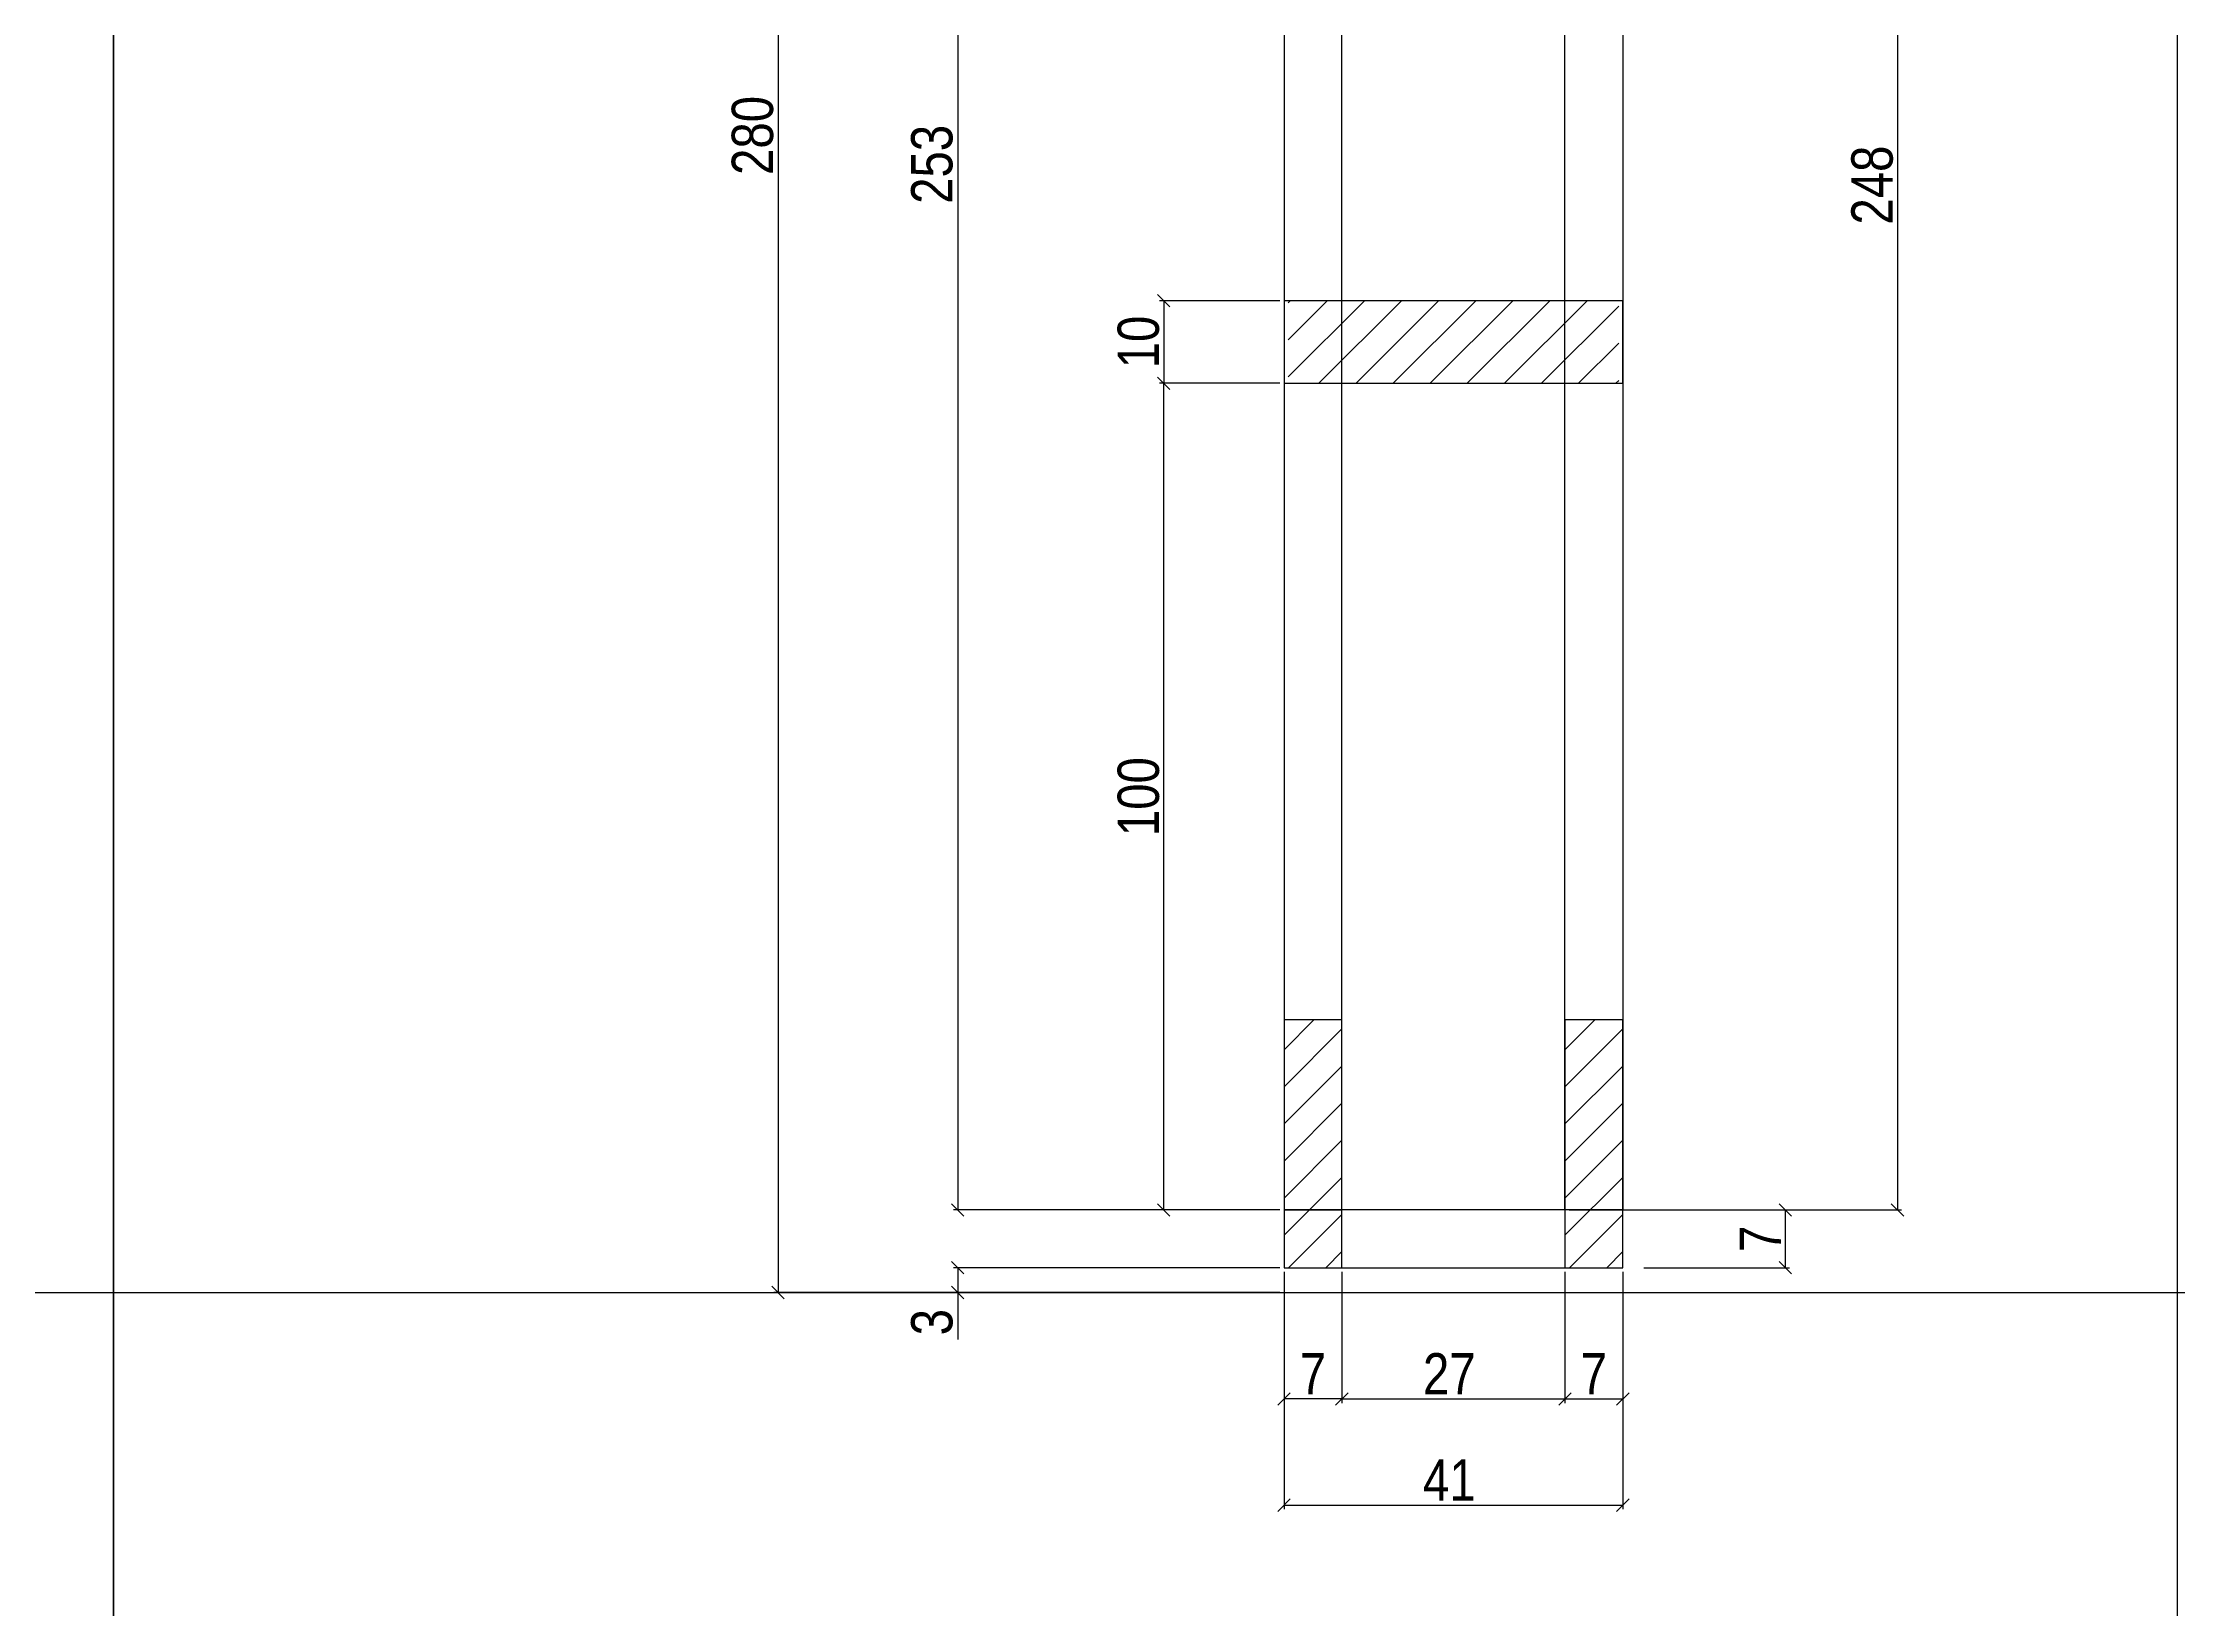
# Model space of a CAD drawing. Header units: millimetres. Extents: x 3247 to 10920, y 704 to 3817.
# Drawn here: x 5228 to 5744, y 2304 to 2683 of the extents above; entities that cross this region are included whole.
import ezdxf

# ---------------------------------------------------------------- set-up
doc = ezdxf.new("R2010")
doc.units = ezdxf.units.MM
for name, color, linetype in [('1', 1, 'Continuous'), ('COTA', 241, 'Continuous'), ('Painéis', 200, 'Continuous'), ('SARR_7x7', 40, 'Continuous'), ('VIGAS', 3, 'Continuous')]:
    doc.layers.add(name, color=color, linetype=linetype)
doc.styles.add('COTA TECNICA 2X', font='techl___.ttf', dxfattribs={"height": 10})
doc.dimstyles.new('SECAO', dxfattribs={"dimscale": 0.333333, "dimtxt": 5, "dimasz": 9, "dimexe": 3, "dimexo": 3, "dimgap": 3, "dimtad": 1, "dimdec": 1, "dimlfac": 0.5, "dimzin": 12, "dimdsep": 46, "dimtxsty": 'COTA TECNICA 2X', "dimblk1": 'OBLIQUE', "dimblk2": 'OBLIQUE', "dimsah": 1, "dimcen": 0.9, "dimclrd": 4, "dimclre": 4, "dimclrt": 240, "dimadec": 1, "dimazin": 3, "dimtfac": 1, "dimtdec": 1, "dimtmove": 0, "dimatfit": 3, "dimfxl": 1, "dimtolj": 1, "dimtzin": 12, "dimarcsym": 0})

# ---------------------------------------------------------------- blocks, each defined once
blk = doc.blocks.new('_Oblique')
at = {"layer": '1', "color": 0, "lineweight": -2}
blk.add_line((-0.5, -0.5), (0.5, 0.5), dxfattribs=at)
blk = doc.blocks.new('*D224')
at = {"layer": 'COTA', "color": 4, "lineweight": -2, "transparency": 16777216}
for p, q in [((5527.03, 2906.8), (5448.07, 2906.8)), ((5449.07, 2906.8), (5449.07, 2400.8)), ((5527.03, 2400.8), (5448.07, 2400.8))]:
    blk.add_line(p, q, dxfattribs=at)
at = {"layer": 'Defpoints', "color": 0, "transparency": 16777216}
for p in [(5528.03, 2906.8), (5449.07, 2400.8), (5528.03, 2400.8)]:
    blk.add_point(p, dxfattribs=at)
at = {"layer": 'COTA', "color": 4, "lineweight": -2, "transparency": 16777216, "xscale": 3, "yscale": 3, "zscale": 3}
for p, rotation in [((5449.07, 2906.8), 90), ((5449.07, 2400.8), 270)]:
    blk.add_blockref('_Oblique', p, dxfattribs=dict(at, rotation=rotation))
at = {"layer": 'COTA', "color": 240, "transparency": 16777216, "insert": (5442.85, 2653.8), "char_height": 10, "attachment_point": 5, "rotation": 90, "style": 'COTA TECNICA 2X'}
blk.add_mtext('\\A1;253', dxfattribs=at)
blk = doc.blocks.new('*D225')
at = {"layer": 'COTA', "color": 4, "lineweight": -2, "transparency": 16777216}
for p, q in [((5528.03, 2385.8), (5528.03, 2328.34)), ((5610.03, 2385.8), (5610.03, 2328.34)), ((5528.03, 2329.34), (5610.03, 2329.34))]:
    blk.add_line(p, q, dxfattribs=at)
at = {"layer": 'Defpoints', "color": 0, "transparency": 16777216}
for p in [(5528.03, 2386.8), (5610.03, 2386.8), (5610.03, 2329.34)]:
    blk.add_point(p, dxfattribs=at)
at = {"layer": 'COTA', "color": 4, "lineweight": -2, "transparency": 16777216, "xscale": 3, "yscale": 3, "zscale": 3, "rotation": 180}
blk.add_blockref('_Oblique', (5528.03, 2329.34), dxfattribs=at)
at = {"layer": 'COTA', "color": 4, "lineweight": -2, "transparency": 16777216, "xscale": 3, "yscale": 3, "zscale": 3}
blk.add_blockref('_Oblique', (5610.03, 2329.34), dxfattribs=at)
at = {"layer": 'COTA', "color": 240, "transparency": 16777216, "insert": (5568.03, 2335.41), "char_height": 10, "attachment_point": 5, "style": 'COTA TECNICA 2X'}
blk.add_mtext('\\A1;41', dxfattribs=at)
blk = doc.blocks.new('*D226')
at = {"layer": 'COTA', "color": 4, "lineweight": -2, "transparency": 16777216}
for p, q in [((5542.03, 2385.8), (5542.03, 2354.06)), ((5596.03, 2385.8), (5596.03, 2354.06)), ((5542.03, 2355.06), (5596.03, 2355.06))]:
    blk.add_line(p, q, dxfattribs=at)
at = {"layer": 'Defpoints', "color": 0, "transparency": 16777216}
for p in [(5542.03, 2386.8), (5596.03, 2386.8), (5596.03, 2355.06)]:
    blk.add_point(p, dxfattribs=at)
at = {"layer": 'COTA', "color": 4, "lineweight": -2, "transparency": 16777216, "xscale": 3, "yscale": 3, "zscale": 3, "rotation": 180}
blk.add_blockref('_Oblique', (5542.03, 2355.06), dxfattribs=at)
at = {"layer": 'COTA', "color": 4, "lineweight": -2, "transparency": 16777216, "xscale": 3, "yscale": 3, "zscale": 3}
blk.add_blockref('_Oblique', (5596.03, 2355.06), dxfattribs=at)
at = {"layer": 'COTA', "color": 240, "transparency": 16777216, "insert": (5568.03, 2361.13), "char_height": 10, "attachment_point": 5, "style": 'COTA TECNICA 2X'}
blk.add_mtext('\\A1;27', dxfattribs=at)
blk = doc.blocks.new('*D227')
at = {"layer": 'COTA', "color": 4, "lineweight": -2, "transparency": 16777216}
blk.add_line((5596.03, 2355.06), (5610.03, 2355.06), dxfattribs=at)
at = {"layer": 'Defpoints', "color": 0, "transparency": 16777216}
for p in [(5596.03, 2355.06), (5610.03, 2355.06), (5610.03, 2355.06)]:
    blk.add_point(p, dxfattribs=at)
at = {"layer": 'COTA', "color": 4, "lineweight": -2, "transparency": 16777216, "xscale": 3, "yscale": 3, "zscale": 3, "rotation": 180}
blk.add_blockref('_Oblique', (5596.03, 2355.06), dxfattribs=at)
at = {"layer": 'COTA', "color": 4, "lineweight": -2, "transparency": 16777216, "xscale": 3, "yscale": 3, "zscale": 3}
blk.add_blockref('_Oblique', (5610.03, 2355.06), dxfattribs=at)
at = {"layer": 'COTA', "color": 240, "transparency": 16777216, "insert": (5603.03, 2361.13), "char_height": 10, "attachment_point": 5, "style": 'COTA TECNICA 2X'}
blk.add_mtext('\\A1;7', dxfattribs=at)
blk = doc.blocks.new('*D228')
at = {"layer": 'COTA', "color": 4, "lineweight": -2, "transparency": 16777216}
blk.add_line((5542.03, 2355.06), (5528.03, 2355.06), dxfattribs=at)
at = {"layer": 'Defpoints', "color": 0, "transparency": 16777216}
for p in [(5528.03, 2355.06), (5528.03, 2355.06), (5542.03, 2355.06)]:
    blk.add_point(p, dxfattribs=at)
at = {"layer": 'COTA', "color": 4, "lineweight": -2, "transparency": 16777216, "xscale": 3, "yscale": 3, "zscale": 3, "rotation": 180}
blk.add_blockref('_Oblique', (5528.03, 2355.06), dxfattribs=at)
at = {"layer": 'COTA', "color": 4, "lineweight": -2, "transparency": 16777216, "xscale": 3, "yscale": 3, "zscale": 3}
blk.add_blockref('_Oblique', (5542.03, 2355.06), dxfattribs=at)
at = {"layer": 'COTA', "color": 240, "transparency": 16777216, "insert": (5535.03, 2361.13), "char_height": 10, "attachment_point": 5, "style": 'COTA TECNICA 2X'}
blk.add_mtext('\\A1;7', dxfattribs=at)
blk = doc.blocks.new('*D229')
at = {"layer": 'COTA', "color": 4, "lineweight": -2, "transparency": 16777216}
for p, q in [((5527.03, 2620.81), (5497.93, 2620.81)), ((5498.93, 2620.81), (5498.93, 2600.81)), ((5527.03, 2600.81), (5497.93, 2600.81))]:
    blk.add_line(p, q, dxfattribs=at)
at = {"layer": 'Defpoints', "color": 0, "transparency": 16777216}
for p in [(5528.03, 2620.81), (5498.93, 2600.81), (5528.03, 2600.81)]:
    blk.add_point(p, dxfattribs=at)
at = {"layer": 'COTA', "color": 4, "lineweight": -2, "transparency": 16777216, "xscale": 3, "yscale": 3, "zscale": 3}
for p, rotation in [((5498.93, 2620.81), 90), ((5498.93, 2600.81), 270)]:
    blk.add_blockref('_Oblique', p, dxfattribs=dict(at, rotation=rotation))
at = {"layer": 'COTA', "color": 240, "transparency": 16777216, "insert": (5492.83, 2610.81), "char_height": 10, "attachment_point": 5, "rotation": 90, "style": 'COTA TECNICA 2X'}
blk.add_mtext('\\A1;10', dxfattribs=at)
blk = doc.blocks.new('*D232')
at = {"layer": 'COTA', "color": 4, "lineweight": -2, "transparency": 16777216}
for p, q in [((5541.03, 2940.8), (5404.57, 2940.8)), ((5405.57, 2940.8), (5405.57, 2380.8)), ((5527.03, 2380.8), (5404.57, 2380.8))]:
    blk.add_line(p, q, dxfattribs=at)
at = {"layer": 'Defpoints', "color": 0, "transparency": 16777216}
for p in [(5542.03, 2940.8), (5405.57, 2380.8), (5528.03, 2380.8)]:
    blk.add_point(p, dxfattribs=at)
at = {"layer": 'COTA', "color": 4, "lineweight": -2, "transparency": 16777216, "xscale": 3, "yscale": 3, "zscale": 3}
for p, rotation in [((5405.57, 2940.8), 90), ((5405.57, 2380.8), 270)]:
    blk.add_blockref('_Oblique', p, dxfattribs=dict(at, rotation=rotation))
at = {"layer": 'COTA', "color": 240, "transparency": 16777216, "insert": (5399.44, 2660.8), "char_height": 10, "attachment_point": 5, "rotation": 90, "style": 'COTA TECNICA 2X'}
blk.add_mtext('\\A1;280', dxfattribs=at)
blk = doc.blocks.new('*D233')
at = {"layer": 'COTA', "color": 4, "lineweight": -2, "transparency": 16777216}
for p, q in [((5527.03, 2386.8), (5448.07, 2386.8)), ((5449.07, 2386.8), (5449.07, 2380.8)), ((5527.03, 2380.8), (5448.07, 2380.8)), ((5449.07, 2380.8), (5449.07, 2369.47))]:
    blk.add_line(p, q, dxfattribs=at)
at = {"layer": 'Defpoints', "color": 0, "transparency": 16777216}
for p in [(5528.03, 2386.8), (5449.07, 2380.8), (5528.03, 2380.8)]:
    blk.add_point(p, dxfattribs=at)
at = {"layer": 'COTA', "color": 4, "lineweight": -2, "transparency": 16777216, "xscale": 3, "yscale": 3, "zscale": 3}
for p, rotation in [((5449.07, 2386.8), 90), ((5449.07, 2380.8), 270)]:
    blk.add_blockref('_Oblique', p, dxfattribs=dict(at, rotation=rotation))
at = {"layer": 'COTA', "color": 240, "transparency": 16777216, "insert": (5442.85, 2373.63), "char_height": 10, "attachment_point": 5, "rotation": 90, "style": 'COTA TECNICA 2X'}
blk.add_mtext('\\A1;3', dxfattribs=at)
blk = doc.blocks.new('*D236')
at = {"layer": 'COTA', "color": 4, "lineweight": -2, "transparency": 16777216}
for p, q in [((5527.03, 2600.81), (5497.93, 2600.81)), ((5498.93, 2400.8), (5498.93, 2600.81)), ((5526.03, 2400.8), (5497.93, 2400.8))]:
    blk.add_line(p, q, dxfattribs=at)
at = {"layer": 'Defpoints', "color": 0, "transparency": 16777216}
for p in [(5498.93, 2600.81), (5528.03, 2600.81), (5527.03, 2400.8)]:
    blk.add_point(p, dxfattribs=at)
at = {"layer": 'COTA', "color": 4, "lineweight": -2, "transparency": 16777216, "xscale": 3, "yscale": 3, "zscale": 3}
for p, rotation in [((5498.93, 2600.81), 90), ((5498.93, 2400.8), 270)]:
    blk.add_blockref('_Oblique', p, dxfattribs=dict(at, rotation=rotation))
at = {"layer": 'COTA', "color": 240, "transparency": 16777216, "insert": (5492.83, 2500.8), "char_height": 10, "attachment_point": 5, "rotation": 90, "style": 'COTA TECNICA 2X'}
blk.add_mtext('\\A1;100', dxfattribs=at)
blk = doc.blocks.new('*D238')
at = {"layer": 'COTA', "color": 4, "lineweight": -2, "transparency": 16777216}
for p, q in [((5612.03, 2896.77), (5677.51, 2896.77)), ((5676.51, 2896.77), (5676.51, 2400.8)), ((5612.03, 2400.8), (5677.51, 2400.8))]:
    blk.add_line(p, q, dxfattribs=at)
at = {"layer": 'Defpoints', "color": 0, "transparency": 16777216}
for p in [(5611.03, 2896.77), (5611.03, 2400.8), (5676.51, 2400.8)]:
    blk.add_point(p, dxfattribs=at)
at = {"layer": 'COTA', "color": 4, "lineweight": -2, "transparency": 16777216, "xscale": 3, "yscale": 3, "zscale": 3}
for p, rotation in [((5676.51, 2896.77), 90), ((5676.51, 2400.8), 270)]:
    blk.add_blockref('_Oblique', p, dxfattribs=dict(at, rotation=rotation))
at = {"layer": 'COTA', "color": 240, "transparency": 16777216, "insert": (5670.41, 2648.78), "char_height": 10, "attachment_point": 5, "rotation": 90, "style": 'COTA TECNICA 2X'}
blk.add_mtext('\\A1;248', dxfattribs=at)
blk = doc.blocks.new('*D239')
at = {"layer": 'COTA', "color": 4, "lineweight": -2, "transparency": 16777216}
for p, q in [((5597.03, 2400.8), (5650.36, 2400.8)), ((5649.36, 2400.8), (5649.36, 2386.8)), ((5615.09, 2386.8), (5650.36, 2386.8))]:
    blk.add_line(p, q, dxfattribs=at)
at = {"layer": 'Defpoints', "color": 0, "transparency": 16777216}
for p in [(5596.03, 2400.8), (5614.09, 2386.8), (5649.36, 2386.8)]:
    blk.add_point(p, dxfattribs=at)
at = {"layer": 'COTA', "color": 4, "lineweight": -2, "transparency": 16777216, "xscale": 3, "yscale": 3, "zscale": 3}
for p, rotation in [((5649.36, 2400.8), 90), ((5649.36, 2386.8), 270)]:
    blk.add_blockref('_Oblique', p, dxfattribs=dict(at, rotation=rotation))
at = {"layer": 'COTA', "color": 240, "transparency": 16777216, "insert": (5643.29, 2393.8), "char_height": 10, "attachment_point": 5, "rotation": 90, "style": 'COTA TECNICA 2X'}
blk.add_mtext('\\A1;7', dxfattribs=at)

msp = doc.modelspace()

# ---------------------------------------------------------------- hatches: boundary and pattern name
at = {"layer": 'COTA'}
h = msp.add_hatch(dxfattribs=at)
h.set_pattern_fill('ANSI31', color=256, scale=2, style=0)
h.set_pattern_definition([(45, (-20599.573, -194671.98), (-4.49012806, 4.49012806), [])])
h.paths.add_polyline_path([(5609.03, 2620.81), (5529.03, 2620.81), (5529.03, 2600.81), (5609.03, 2600.81)])
h = msp.add_hatch(dxfattribs=at)
h.set_pattern_fill('ANSI31', color=256, scale=2, style=0)
h.set_pattern_definition([(45, (-14316.188, -3422.395), (-4.490128, 4.490128), [])])
h.paths.add_polyline_path([(5528.03, 2386.8), (5542.03, 2386.8), (5542.03, 2446.8), (5528.03, 2446.8)])
h = msp.add_hatch(dxfattribs=at)
h.set_pattern_fill('ANSI31', color=256, scale=2, style=0)
h.set_pattern_definition([(45, (-14248.188, -3422.395), (-4.490128, 4.490128), [])])
h.paths.add_polyline_path([(5596.03, 2386.8), (5610.03, 2386.8), (5610.03, 2446.8), (5596.03, 2446.8)])

# ---------------------------------------------------------------- linework, layer by layer
at = {"linetype": 'Continuous'}
msp.add_lwpolyline([(5550.03, 2386.8), (5610.03, 2386.8), (5610.03, 2400.8), (5528.03, 2400.8), (5528.03, 2386.8), (5550.03, 2386.8)], dxfattribs=at)
at = {"layer": 'COTA', "color": 1}
msp.add_line((3246.75, 2380.8), (6743.22, 2380.8), dxfattribs=at)
at = {"layer": 'Painéis'}
msp.add_lwpolyline([(5528.03, 2600.81), (5610.03, 2600.81), (5610.03, 2620.81), (5528.03, 2620.81), (5528.03, 2600.81)], dxfattribs=at)
for points in [[(5528.03, 2386.8), (5542.03, 2386.8), (5542.03, 2446.8), (5528.03, 2446.8)], [(5596.03, 2386.8), (5610.03, 2386.8), (5610.03, 2446.8), (5596.03, 2446.8)]]:
    msp.add_lwpolyline(points, close=True, dxfattribs=at)
at = {"layer": 'SARR_7x7', "linetype": 'Continuous'}
for points in [[(5528.03, 2400.8), (5542.03, 2400.8), (5542.03, 2906.8), (5528.03, 2906.8)], [(5610.03, 2400.8), (5596.03, 2400.8), (5596.03, 2896.77), (5610.03, 2896.77)]]:
    msp.add_lwpolyline(points, close=True, dxfattribs=at)
at = {"layer": 'VIGAS'}
for points in [[(5244.73, 2240.54), (4745.24, 2240.54), (4745.24, 3008.97), (5244.73, 3008.97)], [(5744.23, 2240.54), (5244.73, 2240.54), (5244.73, 3008.97), (5744.23, 3008.97)]]:
    msp.add_lwpolyline(points, close=True, dxfattribs=at)

# ---------------------------------------------------------------- dimensions: what is measured, and where the dimension line sits
at = {"layer": 'COTA', "color": 3}
for base, p1, p2, picture, middle in [((5405.57, 2380.8), (5542.03, 2940.8), (5528.03, 2380.8), '*D232', (5399.44, 2660.8)), ((5449.07, 2400.8), (5528.03, 2906.8), (5528.03, 2400.8), '*D224', (5442.85, 2653.8)), ((5676.51, 2400.8), (5611.03, 2896.77), (5611.03, 2400.8), '*D238', (5670.41, 2648.78)), ((5498.93, 2600.81), (5528.03, 2620.81), (5528.03, 2600.81), '*D229', (5492.83, 2610.81)), ((5498.93, 2600.81), (5527.03, 2400.8), (5528.03, 2600.81), '*D236', (5492.83, 2500.8)), ((5649.36, 2386.8), (5596.03, 2400.8), (5614.09, 2386.8), '*D239', (5643.29, 2393.8)), ((5449.07, 2380.8), (5528.03, 2386.8), (5528.03, 2380.8), '*D233', (5442.85, 2373.63))]:
    dim = msp.add_linear_dim(base=base, p1=p1, p2=p2, angle=90, dimstyle='SECAO', dxfattribs=at)
    dim.commit()
    dim.dimension.update_dxf_attribs({"geometry": picture, "text_midpoint": middle})
for base, p1, p2, picture, middle in [((5610.03, 2329.34), (5528.03, 2386.8), (5610.03, 2386.8), '*D225', (5568.03, 2329.34)), ((5596.03, 2355.06), (5542.03, 2386.8), (5596.03, 2386.8), '*D226', (5568.03, 2355.06)), ((5610.03, 2355.06), (5596.03, 2355.06), (5610.03, 2355.06), '*D227', (5603.03, 2355.06))]:
    dim = msp.add_linear_dim(base=base, p1=p1, p2=p2, dimstyle='SECAO', dxfattribs=at)
    dim.commit()
    dim.dimension.update_dxf_attribs({"geometry": picture, "text_midpoint": middle, "dimtype": 160})
dim = msp.add_linear_dim(base=(5528.03, 2355.06), p1=(5542.03, 2355.06), p2=(5528.03, 2355.06), dimstyle='SECAO', dxfattribs=at)
dim.commit()
dim.dimension.update_dxf_attribs({"geometry": '*D228', "text_midpoint": (5535.03, 2361.13)})

doc.saveas('drawing.dxf')
